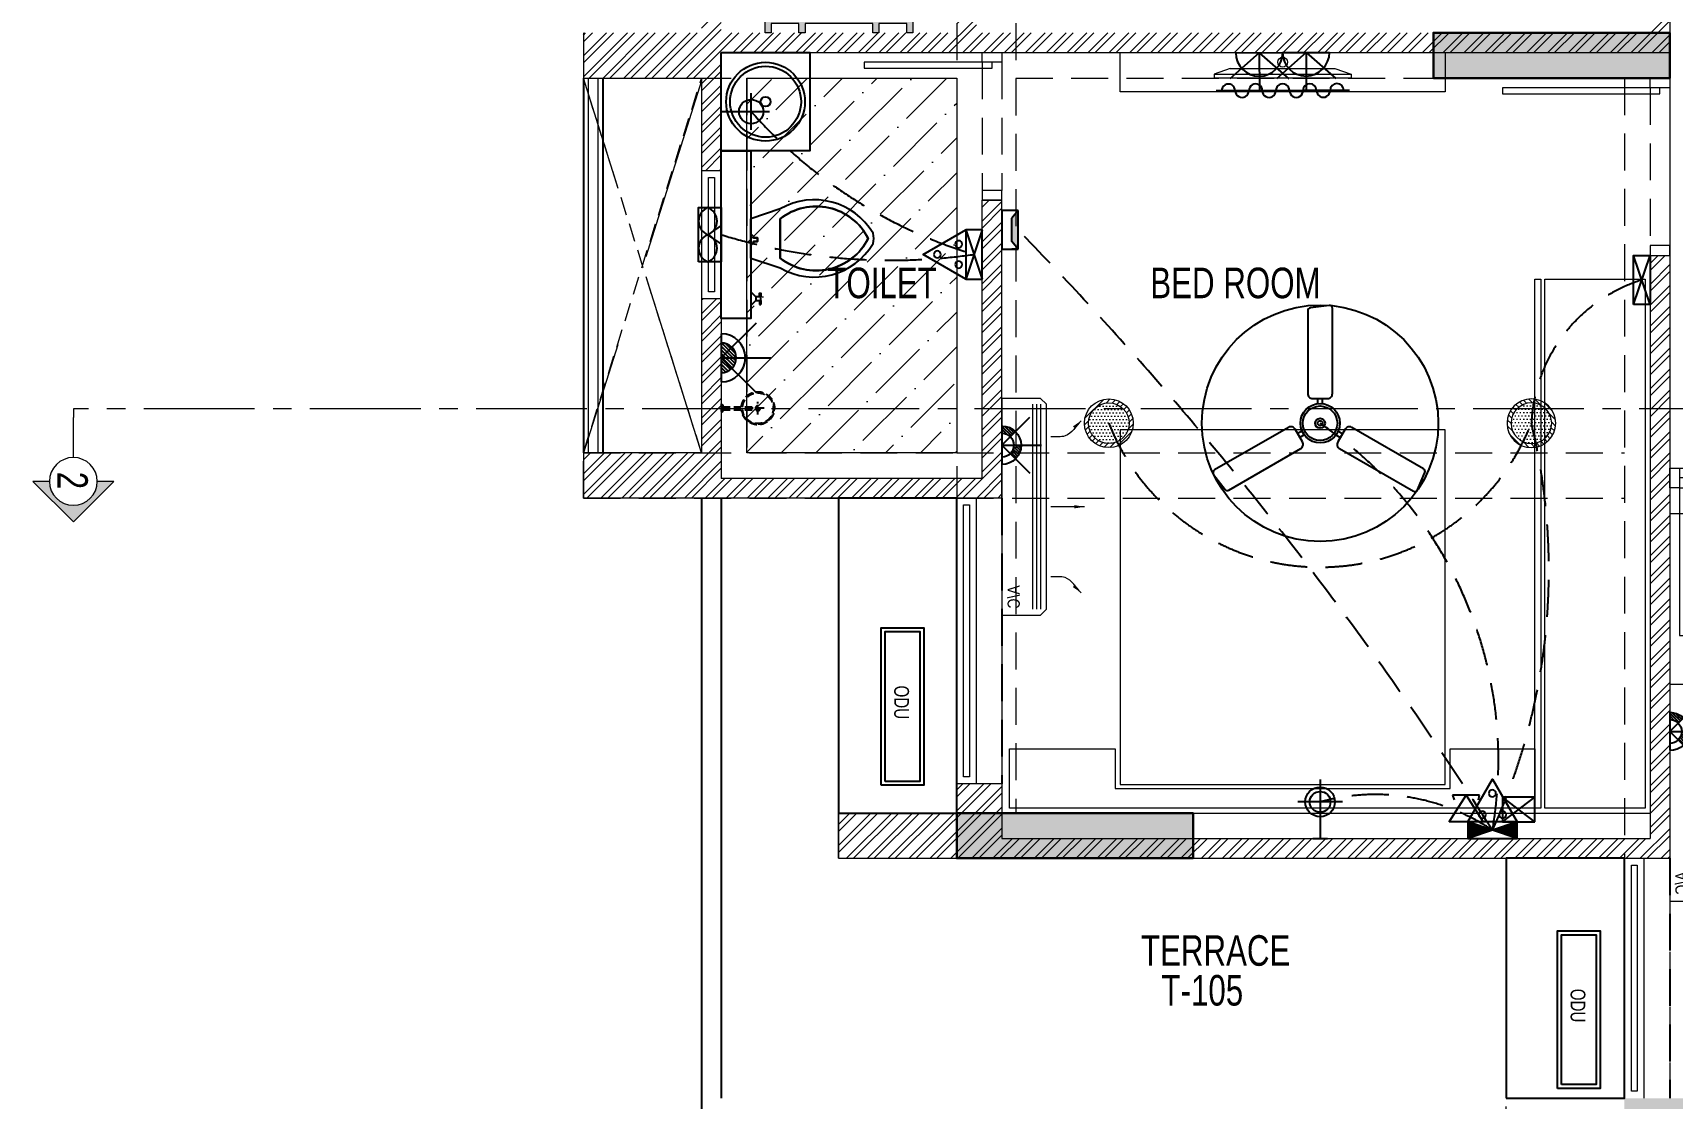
# Model space of a CAD drawing. Header units: inches. Extents: x 822859 to 1009930, y 496782 to 576896.
# Drawn here: x 822914 to 831238, y 542403 to 547812 of the extents above; entities that cross this region are included whole.
import ezdxf
from ezdxf.enums import TextEntityAlignment as Align

# ---------------------------------------------------------------- set-up
doc = ezdxf.new("R2010")
doc.units = ezdxf.units.IN
doc.header["$LTSCALE"] = 750
doc.header["$MEASUREMENT"] = 0
for name, pattern in [('CENTER', [2, 1.25, -0.25, 0.25, -0.25]), ('CENTER2', [1.125, 0.75, -0.125, 0.125, -0.125]), ('CONTINOUS', [0]), ('DASHED', [0.75, 0.5, -0.25]), ('HIDDEN', [0.375, 0.25, -0.125]), ('HIDDEN2', [0.1875, 0.125, -0.0625])]:
    doc.linetypes.add(name, pattern=pattern)
for name, color, linetype, lineweight in [('1 x 15 W green led dl', 84, 'Continuous', 5), ('COLUMN', 5, 'Continuous', 13), ('DOOR-MSA', 8, 'Continuous', 13), ('DOTTED LINE-MSA', 8, 'HIDDEN2', 13), ('ELE-01-MSA', 8, 'Continuous', 18), ('FURNITURE-MSA', 251, 'Continuous', 5), ('HVAC-HW UNIT', 1, 'Continuous', 13), ('PE-02 1x40w wall tube light point', 76, 'Continuous', 5), ('S_B4_230x125', 3, 'HIDDEN', 20), ('S_B4_230x575', 10, 'HIDDEN', 20), ('S_B4_300x575', 30, 'HIDDEN', 20), ('S_B4_CUT OUT LINE', 9, 'Continuous', 20), ('S_B4_SUNK', 250, 'Continuous', 20), ('S_C_ABOVE HP TO TOP', 5, 'Continuous', 30), ('SECTION LINE', 14, 'CENTER', 9), ('TEXT DETAIL-MSA', 8, 'Continuous', 13), ('TEXT ROOM NAME-MSA', 8, 'Continuous', 13), ('WALL HATCH-MSA', 251, 'Continuous', 9), ('WALL-MSA', 11, 'Continuous', 18), ('WINDOW-MSA', 8, 'Continuous', 13)]:
    doc.layers.add(name, color=color, linetype=linetype, lineweight=lineweight)
for name, color, linetype in [('AC 2 MODULE SWITCH', 6, 'DASHED'), ('CS SHEET', 7, 'Continuous'), ('E-18 wall light point', 3, 'Continuous'), ('E-18a wall light point', 6, 'Continuous'), ('E-20 night light point', 152, 'Continuous'), ('E-45 exhaust fan point', 5, 'Continuous'), ('E-47 switch board', 1, 'Continuous'), ('E-49 5A plug point', 150, 'Continuous'), ('E-49a SB with 5A plug point', 5, 'Continuous'), ('E-50 15A plug point', 1, 'Continuous'), ('E-51 15 A AC PLUG POINT', 6, 'Continuous'), ('E-55 telephone point', 6, 'Continuous'), ('E-56 television point', 4, 'Continuous'), ('ELE-02-MSA', 8, 'Continuous'), ("Emg-42 4' fan point", 30, 'Continuous'), ('P.FIXTURE', 8, 'Continuous'), ('PE-E-Electrical Control', 150, 'HIDDEN'), ('PROJ.', 7, 'Continuous'), ('R.C.C HATCH-MSA', 250, 'Continuous'), ('Switch Board', 72, 'Continuous')]:
    doc.layers.add(name, color=color, linetype=linetype)
doc.styles.add('125', font='swisscl.ttf', dxfattribs={"height": 125})
doc.styles.add('125pt1.6', font='simplex.shx', dxfattribs={"width": 0.6, "height": 200})
doc.styles.add('Arial Narrow', font='swisscl.ttf', dxfattribs={"height": 150})
doc.styles.add('MtXpl_Swis721_LtCn_B', font='swisscl.ttf')
doc.styles.add('NARROW', font='ARIALN.TTF', dxfattribs={"height": 2.25})
doc.dimstyles.new('DIM_50', dxfattribs={"dimtxt": 200, "dimasz": 100, "dimexe": 25, "dimexo": 5, "dimgap": 25, "dimtad": 1, "dimdec": 0, "dimzin": 0, "dimdsep": 46, "dimtxsty": '125pt1.6', "dimblk": 'ARCHTICK', "dimcen": 0.09, "dimclrd": 8, "dimclre": 8, "dimclrt": 7, "dimaunit": 1, "dimadec": 4, "dimazin": 0, "dimtfac": 1, "dimtdec": 0, "dimtmove": 2, "dimatfit": 1, "dimfxl": 150, "dimfxlon": 1, "dimtolj": 1, "dimtzin": 0, "dimarcsym": 1})
pattern_1 = [(45, (-830625.795, -554021.86), (-53.0330086, 53.0330086), []), (45, (-830590.44, -554021.86), (-53.0330086, 53.0330086), [])]

# ---------------------------------------------------------------- blocks, each defined once
blk = doc.blocks.new('section sym.')
h = blk.add_hatch(color=256)
h.dxf.hatch_style = 1
h.paths.add_polyline_path([(-240, 90), (-240, 152.8), (-392.8, 0), (-240, -152.8), (-240, -90, -0.414214), (-330, 0, -0.414214)])
at = {"layer": 'SECTION LINE', "linetype": 'Continuous'}
blk.add_line((-150, 0), (0, 0), dxfattribs=at)
blk.add_lwpolyline([(-240, -90), (-240, -152.8), (-392.8, 0), (-240, 152.8), (-240, 90)], dxfattribs=at)
blk.add_circle((-240, 0), 90, dxfattribs=at)
blk = doc.blocks.new('A$C37e82350')
at = {"layer": 'SECTION LINE', "linetype": 'CENTER2'}
blk.add_lwpolyline([(17358.7, 15657), (17302.2, 15657), (17302.2, -11419.6), (17346.3, -11419.6)], dxfattribs=at)
at = {"layer": 'SECTION LINE', "xscale": -1.347826086956522, "yscale": 1.347826086956522, "zscale": 1.347826086956522}
blk.add_blockref('section sym.', (17346.3, -11419.6), dxfattribs=at)
at = {"layer": 'SECTION LINE', "style": '125'}
blk.add_text('2', height=155, dxfattribs=at).set_placement((17664.8, -11422.6), align=Align.MIDDLE)
blk = doc.blocks.new('BLOCK-G & H TYPICAL COLOUMN')
at = {"layer": 'R.C.C HATCH-MSA'}
h = blk.add_hatch(color=256, dxfattribs=at)
h.dxf.hatch_style = 1
h.paths.add_polyline_path([(172697.62, -104207.75), (172688.57, -104207.75), (172688.57, -104255), (172697.62, -104255)])
h.paths.add_polyline_path([(172327.12, -104207.75), (172336.18, -104207.75), (172336.18, -104255), (172327.12, -104255)])
h.paths.add_polyline_path([(172819.88, -104207.75), (172819.88, -104216.81), (172867.12, -104216.81), (172867.12, -104207.75)])
h.paths.add_polyline_path([(172204.87, -104207.75), (172204.87, -104216.81), (172157.62, -104216.81), (172157.62, -104207.75)])
h.paths.add_polyline_path([(172561.18, -104240.06), (172552.12, -104240.06), (172552.12, -104287.31), (172561.18, -104287.31)])
h.paths.add_polyline_path([(172463.57, -104240.06), (172472.62, -104240.06), (172472.62, -104287.31), (172463.57, -104287.31)])
h.paths.add_polyline_path([(172177.87, -104422.2), (172177.87, -104431.25), (172130.62, -104431.25), (172130.62, -104422.2)])
h.paths.add_polyline_path([(172894.12, -104422.2), (172894.12, -104431.25), (172846.88, -104431.25), (172846.88, -104422.2)])
h.paths.add_polyline_path([(172336.12, -104486.75), (172336.12, -104495.81), (172288.87, -104495.81), (172288.87, -104486.75)])
h.paths.add_polyline_path([(172202.62, -104543.75), (172202.62, -104552.81), (172155.37, -104552.81), (172155.37, -104543.75)])
h.paths.add_polyline_path([(172822.13, -104543.75), (172822.13, -104552.81), (172869.37, -104552.81), (172869.37, -104543.75)])
h.paths.add_polyline_path([(172516.9, -104495.81), (172507.85, -104495.81), (172507.85, -104448.56), (172516.9, -104448.56)])
h.paths.add_polyline_path([(172697.62, -104104.25), (172688.57, -104104.25), (172688.57, -104057.01), (172697.62, -104057.01)])
h.paths.add_polyline_path([(172327.12, -104104.25), (172336.18, -104104.25), (172336.18, -104057.01), (172327.12, -104057.01)])
h.paths.add_polyline_path([(172819.88, -104104.25), (172819.88, -104095.2), (172867.12, -104095.2), (172867.12, -104104.25)])
h.paths.add_polyline_path([(172204.87, -104104.25), (172204.87, -104095.2), (172157.62, -104095.2), (172157.62, -104104.25)])
h.paths.add_polyline_path([(172561.18, -104071.94), (172552.12, -104071.94), (172552.12, -104024.7), (172561.18, -104024.7)])
h.paths.add_polyline_path([(172463.57, -104071.94), (172472.62, -104071.94), (172472.62, -104024.7), (172463.57, -104024.7)])
h.paths.add_polyline_path([(172177.87, -103889.81), (172177.87, -103880.75), (172130.62, -103880.75), (172130.62, -103889.81)])
h.paths.add_polyline_path([(172894.12, -103889.81), (172894.12, -103880.75), (172846.88, -103880.75), (172846.88, -103889.81)])
h.paths.add_polyline_path([(172336.12, -103825.25), (172336.12, -103816.2), (172288.87, -103816.2), (172288.87, -103825.25)])
h.paths.add_polyline_path([(172202.62, -103768.25), (172202.62, -103759.2), (172155.37, -103759.2), (172155.37, -103768.25)])
h.paths.add_polyline_path([(172822.13, -103768.25), (172822.13, -103759.2), (172869.37, -103759.2), (172869.37, -103768.25)])
h.paths.add_polyline_path([(172516.9, -103816.2), (172507.85, -103816.2), (172507.85, -103863.44), (172516.9, -103863.44)])
h.paths.add_polyline_path([(172548.37, -103699.31), (172548.37, -103690.25), (172595.62, -103690.25), (172595.62, -103699.31)])
h.paths.add_polyline_path([(172476.37, -103699.31), (172476.37, -103690.25), (172429.13, -103690.25), (172429.13, -103699.31)])
h.paths.add_polyline_path([(172726.82, -103612.31), (172726.82, -103603.25), (172774.06, -103603.25), (172774.06, -103612.31)])
h.paths.add_polyline_path([(172297.93, -103612.31), (172297.93, -103603.25), (172250.69, -103603.25), (172250.69, -103612.31)])
h.paths.add_polyline_path([(172920.37, -103523.81), (172920.37, -103514.75), (172857.56, -103514.75), (172857.56, -103523.81)])
h.paths.add_polyline_path([(172104.37, -103523.81), (172104.37, -103514.75), (172167.19, -103514.75), (172167.19, -103523.81)])
h.paths.add_polyline_path([(172476.37, -103492.94), (172467.32, -103492.94), (172467.32, -103445.7), (172476.37, -103445.7)])
h.paths.add_polyline_path([(172548.37, -103492.94), (172557.43, -103492.94), (172557.43, -103445.7), (172548.37, -103445.7)])
h.paths.add_polyline_path([(172663.43, -103454.75), (172759.5, -103454.75), (172759.5, -103349.7), (172663.43, -103349.7), (172663.43, -103358.75), (172750.44, -103358.75), (172750.44, -103445.7), (172663.43, -103445.7)])
h.paths.add_polyline_path([(172361.32, -103454.75), (172265.25, -103454.75), (172265.25, -103349.7), (172361.32, -103349.7), (172361.32, -103358.75), (172274.31, -103358.75), (172274.31, -103445.7), (172361.32, -103445.7)])
h.paths.add_polyline_path([(172428.37, -103358.75), (172419.32, -103358.75), (172419.32, -103311.51), (172428.37, -103311.51)])
h.paths.add_polyline_path([(172428.37, -103132.74), (172419.32, -103132.74), (172419.32, -103179.99), (172428.37, -103179.99)])
h.paths.add_polyline_path([(172151.62, -103286.75), (172151.62, -103277.7), (172104.37, -103277.7), (172104.37, -103286.75)])
h.paths.add_polyline_path([(172245.43, -103162.74), (172245.43, -103153.68), (172198.19, -103153.68), (172198.19, -103162.74)])
h.paths.add_polyline_path([(172428.37, -103021.25), (172419.32, -103021.25), (172419.32, -103068.5), (172428.37, -103068.5)])
h.paths.add_polyline_path([(172245.43, -102997.25), (172236.37, -102997.25), (172236.37, -103044.5), (172245.43, -103044.5)])
h.paths.add_polyline_path([(172104.37, -102997.25), (172104.37, -103006.31), (172151.62, -103006.31), (172151.62, -102997.25)])
h.paths.add_polyline_path([(172596.37, -103358.75), (172605.43, -103358.75), (172605.43, -103311.51), (172596.37, -103311.51)])
h.paths.add_polyline_path([(172596.37, -103132.74), (172605.43, -103132.74), (172605.43, -103179.99), (172596.37, -103179.99)])
h.paths.add_polyline_path([(172873.13, -103286.75), (172873.13, -103277.7), (172920.37, -103277.7), (172920.37, -103286.75)])
h.paths.add_polyline_path([(172779.32, -103162.74), (172779.32, -103153.68), (172826.56, -103153.68), (172826.56, -103162.74)])
h.paths.add_polyline_path([(172596.37, -103021.25), (172605.43, -103021.25), (172605.43, -103068.5), (172596.37, -103068.5)])
h.paths.add_polyline_path([(172779.32, -102997.25), (172788.37, -102997.25), (172788.37, -103044.5), (172779.32, -103044.5)])
h.paths.add_polyline_path([(172920.37, -102997.25), (172920.37, -103006.31), (172873.13, -103006.31), (172873.13, -102997.25)])
h.paths.add_polyline_path([(172548.37, -104612.7), (172548.37, -104621.75), (172595.62, -104621.75), (172595.62, -104612.7)])
h.paths.add_polyline_path([(172476.37, -104612.7), (172476.37, -104621.75), (172429.13, -104621.75), (172429.13, -104612.7)])
h.paths.add_polyline_path([(172297.93, -104699.7), (172297.93, -104708.75), (172250.69, -104708.75), (172250.69, -104699.7)])
h.paths.add_polyline_path([(172104.37, -104788.2), (172104.37, -104797.25), (172167.19, -104797.25), (172167.19, -104788.2)])
h.paths.add_polyline_path([(172726.82, -104699.7), (172726.82, -104708.75), (172774.06, -104708.75), (172774.06, -104699.7)])
h.paths.add_polyline_path([(172920.37, -104788.2), (172920.37, -104797.25), (172857.56, -104797.25), (172857.56, -104788.2)])
h.paths.add_polyline_path([(172476.37, -104819.06), (172467.32, -104819.06), (172467.32, -104866.31), (172476.37, -104866.31)])
h.paths.add_polyline_path([(172548.37, -104819.06), (172557.43, -104819.06), (172557.43, -104866.31), (172548.37, -104866.31)])
h.paths.add_polyline_path([(172663.43, -104857.25), (172759.5, -104857.25), (172759.5, -104962.31), (172663.43, -104962.31), (172663.43, -104953.25), (172750.44, -104953.25), (172750.44, -104866.31), (172663.43, -104866.31)])
h.paths.add_polyline_path([(172361.32, -104857.25), (172265.25, -104857.25), (172265.25, -104962.31), (172361.32, -104962.31), (172361.32, -104953.25), (172274.31, -104953.25), (172274.31, -104866.31), (172361.32, -104866.31)])
h.paths.add_polyline_path([(172428.37, -104953.25), (172419.32, -104953.25), (172419.32, -105000.5), (172428.37, -105000.5)])
h.paths.add_polyline_path([(172428.37, -105178.31), (172419.32, -105178.31), (172419.32, -105131.06), (172428.37, -105131.06)])
h.paths.add_polyline_path([(172151.62, -105025.25), (172151.62, -105034.31), (172104.37, -105034.31), (172104.37, -105025.25)])
h.paths.add_polyline_path([(172245.43, -105072.5), (172236.37, -105072.5), (172236.37, -105025.25), (172245.43, -105025.25)])
h.paths.add_polyline_path([(172428.37, -105290.75), (172419.32, -105290.75), (172419.32, -105243.51), (172428.37, -105243.51)])
h.paths.add_polyline_path([(172245.43, -105314.75), (172236.37, -105314.75), (172236.37, -105267.51), (172245.43, -105267.51)])
h.paths.add_polyline_path([(172104.37, -105277.35), (172113.43, -105277.35), (172113.43, -105314.75), (172104.37, -105314.75)])
h.paths.add_polyline_path([(172596.37, -104953.25), (172605.43, -104953.25), (172605.43, -105000.5), (172596.37, -105000.5)])
h.paths.add_polyline_path([(172596.37, -105178.31), (172605.43, -105178.31), (172605.43, -105131.06), (172596.37, -105131.06)])
h.paths.add_polyline_path([(172873.13, -105025.25), (172873.13, -105034.31), (172920.37, -105034.31), (172920.37, -105025.25)])
h.paths.add_polyline_path([(172788.37, -105025.25), (172779.32, -105025.25), (172779.32, -105072.5), (172788.37, -105072.5)])
h.paths.add_polyline_path([(172596.37, -105290.75), (172605.43, -105290.75), (172605.43, -105243.51), (172596.37, -105243.51)])
h.paths.add_polyline_path([(172779.32, -105314.75), (172788.37, -105314.75), (172788.37, -105267.51), (172779.32, -105267.51)])
h.paths.add_polyline_path([(172911.32, -105314.75), (172920.37, -105314.75), (172920.37, -105277.35), (172911.32, -105277.35)])
h.paths.add_polyline_path([(172688.63, -104486.75), (172688.63, -104495.81), (172735.87, -104495.81), (172735.87, -104486.75)])
h.paths.add_polyline_path([(172688.63, -103825.25), (172688.63, -103816.2), (172735.87, -103816.2), (172735.87, -103825.25)])
at = {"layer": 'COLUMN'}
for points in [[(172297.93, -103612.31), (172297.93, -103603.25), (172250.69, -103603.25), (172250.69, -103612.31)], [(172202.62, -103768.25), (172202.62, -103759.2), (172155.37, -103759.2), (172155.37, -103768.25)]]:
    blk.add_lwpolyline(points, close=True, dxfattribs=at)
blk = doc.blocks.new('t4tgg34')
for points in [[(375405.3, -62759.1), (375390.8, -62744.6), (375390.8, -62738.4), (375370.8, -62738.4), (375370.8, -62719.7), (375390.8, -62719.7), (375390.8, -62713.4), (375405.3, -62699), (375405.3, -62635.1), (375255.5, -62585.2, 0.412342), (374784.6, -62708.9, 0.132891), (374784.6, -62761, 0.412336), (375255.5, -62884.7), (375405.3, -62834.8)], [(375255.5, -62834.8, -0.475238), (374809.5, -62734.9, -0.475243), (375255.5, -62635.1)]]:
    blk.add_lwpolyline(points, format="xyb", close=True)
blk.add_lwpolyline([(375255.5, -62834.8), (375255.5, -62635.1, 0.475243), (374809.5, -62734.9, 0.475238), (375255.5, -62834.8, 0.489246)], format="xyb")
blk.add_lwpolyline([(375405.3, -62635.1), (375405.3, -62699), (375390.8, -62713.4), (375390.8, -62719.7), (375370.8, -62719.7), (375370.8, -62738.4), (375390.8, -62738.4), (375390.8, -62744.6), (375405.3, -62759.1), (375405.3, -62699), (375405.3, -62834.8)])
blk = doc.blocks.new('9')
at = {"linetype": 'Continuous'}
for p, q in [((709869.5, -390414.7), (709869.5, -390433.8)), ((709875.9, -390414.7), (709875.9, -390433.8)), ((709875.9, -390433.8), (709869.5, -390433.8))]:
    blk.add_line(p, q, dxfattribs=at)
for points in [[(709875.9, -390395.7), (709875.9, -390376.6), (709869.5, -390376.6), (709869.5, -390395.7)], [(709894.9, -390395.7), (709920.3, -390370.3), (709920.3, -390440.1), (709894.9, -390414.7)]]:
    blk.add_lwpolyline(points, dxfattribs=at)
blk.add_lwpolyline([(709894.9, -390414.7), (709869.5, -390414.7), (709869.5, -390395.7), (709894.9, -390395.7)], close=True, dxfattribs=at)
blk = doc.blocks.new('SHOWE')
at = {"linetype": 'HIDDEN', "ltscale": 0.2}
for p, q in [((3964261.3, -1171717.9), (3964261.3, -1171674.7)), ((3964261.3, -1171674.7), (3964263.3, -1171674.7)), ((3964264.2, -1171676.3), (3964264.2, -1171716.3)), ((3964268.7, -1171680.5), (3964268.7, -1171696.3)), ((3964447.4, -1171664.5), (3964447.4, -1171728.1)), ((3964261.3, -1171717.9), (3964263.3, -1171717.9)), ((3964268.7, -1171688.6), (3964437.5, -1171688.6)), ((3964268.7, -1171712), (3964268.7, -1171696.3)), ((3964268.7, -1171704), (3964437.5, -1171704)), ((3964479.2, -1171696.3), (3964415.6, -1171696.3))]:
    blk.add_line(p, q, dxfattribs=at)
for radius in [12.5, 10.6]:
    blk.add_circle((3964447.4, -1171696.3), radius, dxfattribs=at)
for centre, radius, start, end in [((3964262.4, -1171676.3), 1.76, 358.02823, 62.08212), ((3964259.8, -1171685.3), 10.1, 28.34358, 64.21035), ((3964447.4, -1171696.3), 84.1, 185.23834, 174.76166), ((3964447.4, -1171696.3), 81.4, 185.41049, 174.58951), ((3964447.4, -1171696.3), 78, 185.6496, 174.3504), ((3964262.4, -1171716.3), 1.76, 297.91788, 1.97177), ((3964259.8, -1171707.2), 10.1, 295.78965, 331.65642)]:
    blk.add_arc(centre, radius, start, end, dxfattribs=at)
blk = doc.blocks.new('A$C16cd5f5f')
at = {"layer": 'WINDOW-MSA', "ltscale": 5000}
for points in [[(50, 50), (50, 850), (80, 850), (80, 50)], [(0, 0), (50, 0), (50, 100), (0, 100)], [(900, 0), (850, 0), (850, 100), (900, 100)]]:
    blk.add_lwpolyline(points, close=True, dxfattribs=at)
at = {"layer": 'WINDOW-MSA', "linetype": 'HIDDEN', "elevation": 0}
blk.add_lwpolyline([(50, 100), (850, 100)], dxfattribs=at)
at = {"layer": 'WINDOW-MSA', "linetype": 'HIDDEN'}
blk.add_lwpolyline([(50, 0), (850, 0)], dxfattribs=at)
blk = doc.blocks.new('A$Cbea8c011')
at = {"layer": 'ELE-02-MSA', "elevation": 0}
for points in [[(400, -108.3), (-400, -108.3), (-400, 108.3), (400, 108.3)], [(380, -88.3), (-380, -88.3), (-380, 88.3), (380, 88.3)]]:
    blk.add_lwpolyline(points, close=True, dxfattribs=at)
at = {"layer": 'TEXT DETAIL-MSA', "style": 'Arial Narrow'}
blk.add_text('ODU', height=75, dxfattribs=at).set_placement((-106.4, -41.5, 0))
blk = doc.blocks.new('A$Ca69f7aba')
at = {"layer": 'WINDOW-MSA', "ltscale": 5000}
for points in [[(-750, 0), (-700, 0), (-700, -100), (-750, -100)], [(0, 0), (-50, 0), (-50, -100), (0, -100)], [(-50, -50), (-50, -700), (-80, -700), (-80, -50)]]:
    blk.add_lwpolyline(points, close=True, dxfattribs=at)
at = {"layer": 'WINDOW-MSA', "linetype": 'HIDDEN'}
blk.add_lwpolyline([(-50, 0), (-700, 0)], dxfattribs=at)
at = {"layer": 'WINDOW-MSA', "linetype": 'HIDDEN', "elevation": 0}
blk.add_lwpolyline([(-50, -100), (-700, -100)], dxfattribs=at)
blk = doc.blocks.new('G$C7997B730')
at = {"layer": 'FURNITURE-MSA'}
for p, q in [((36, 1325, 0), (0, 1325, 0)), ((0, 1325, 0), (0, 0, 0)), ((36, 1325, 0), (0, 1325, 0)), ((93, 1169, 0), (36, 1325, 0)), ((36, 0, 0), (36, 1325, 0)), ((93, 1169, 0), (36, 1325, 0)), ((93, 156, 0), (93, 1169, 0)), ((36, 0, 0), (0, 0, 0)), ((93, 156, 0), (36, 0, 0))]:
    blk.add_line(p, q, dxfattribs=at)
blk = doc.blocks.new('A$Caebde61c')
at = {"layer": 'FURNITURE-MSA'}
for p, q in [((1525.4, -17754.6), (1525.4, -19204.6)), ((1525.4, -19353.4), (4816.3, -19353.4))]:
    blk.add_line(p, q, dxfattribs=at)
for points in [[(2125.4, -15692.4), (2125.4, -15492.4), (3775.4, -15492.4), (3775.4, -15692.4)], [(4261.3, -16642.4), (4261.3, -19328.4), (4231.3, -19328.4), (4231.3, -16642.4)], [(4791.3, -16642.4), (4791.3, -19328.4), (4281.3, -19328.4), (4281.3, -16642.4)], [(3775.4, -19208.4), (3775.4, -17408.4), (2125.4, -17408.4), (2125.4, -19208.4)], [(2100.4, -19228.4), (3800.4, -19228.4), (3800.4, -19028.4), (4231.3, -19028.4), (4231.3, -19328.4), (1563.8, -19328.4), (1563.8, -19028.4), (2100.4, -19028.4)]]:
    blk.add_lwpolyline(points, close=True, dxfattribs=at)
blk.add_circle((2950.4, -15541.5, 0), 25, dxfattribs=at)
at = {"layer": 'FURNITURE-MSA', "xscale": -0.5248800000000008, "yscale": 0.5248800000000008, "zscale": 0.5248800000000007, "rotation": 270.0000000000001}
blk.add_blockref('G$C7997B730', (2602.7, -15622.1, 0), dxfattribs=at)
blk = doc.blocks.new('DRHASHGSDG')
at = {"layer": 'WALL HATCH-MSA'}
h = blk.add_hatch(dxfattribs=at)
h.set_pattern_fill('ANSI32', color=256, scale=200)
h.set_pattern_definition(pattern_1)
h.paths.add_polyline_path([(-4916.3, -6440.3), (-4916.3, -6210.3), (-4316.3, -6210.3), (-4316.3, -5992.4), (-4216.3, -5992.4), (-4216.3, -6210.3), (-3020.9, -6210.3), (-3020.9, -5510.3), (-2920.9, -5510.3), (-2920.9, -6210.3), (500, -6210.3), (500, -5710.3), (600, -5710.3), (600, -6310.3), (-4216.3, -6310.3), (-4216.3, -6910.3), (-4316.3, -6910.3), (-4316.3, -6440.3)])
h = blk.add_hatch(dxfattribs=at)
h.set_pattern_fill('ANSI32', color=256, scale=200)
h.set_pattern_definition(pattern_1)
h.paths.add_polyline_path([(-4916.3, -8572.5), (-4916.3, -8342.5), (-4316.3, -8342.5), (-4316.3, -7560.3), (-4216.3, -7560.3), (-4216.3, -8472.5), (-2890.9, -8472.5), (-2890.9, -7060.3), (-2790.9, -7060.3), (-2790.9, -8572.5)])
h = blk.add_hatch(dxfattribs=at)
h.set_pattern_fill('ANSI32', color=256, scale=200)
h.set_pattern_definition(pattern_1)
h.paths.add_polyline_path([(-3620.9, -10401.3), (-3620.9, -10171.3), (-3020.9, -10171.3), (-3020.9, -10022.5), (-2790.9, -10022.5), (-2790.9, -10301.3), (500, -10301.3), (500, -7340.3), (600, -7340.3), (600, -10401.3)])
at = {"layer": 'DOTTED LINE-MSA'}
for p, q in [((-3620.9, -10171.3), (-3620.9, -8572.5)), ((-230, -11619.1), (-230, -10401.3))]:
    blk.add_line(p, q, dxfattribs=at)
for points in [[(-4316.3, -8342.5), (-4916.3, -6440.3)], [(-4916.3, -8342.5), (-4316.3, -6440.3)]]:
    blk.add_lwpolyline(points, dxfattribs=at)
at = {"layer": 'ELE-01-MSA'}
for p, q in [((-4891.3, -6440.3), (-4891.3, -8342.5)), ((-4841.3, -8342.5), (-4841.3, -6440.3))]:
    blk.add_line(p, q, dxfattribs=at)
at = {"layer": 'ELE-02-MSA'}
for p, q in [((-4916.3, -6440.3), (-4916.3, -8342.5)), ((-4816.3, -8342.5), (-4816.3, -6440.3)), ((-4316.3, -8572.5), (-4316.3, -14897.1)), ((-4216.3, -8572.5), (-4216.3, -11619.1))]:
    blk.add_line(p, q, dxfattribs=at)
at = {"layer": 'ELE-02-MSA', "linetype": 'HIDDEN'}
for p, q in [((-2790.9, -8572.5), (-2790.9, -10022.5)), ((600, -10401.3), (600, -11619.1))]:
    blk.add_line(p, q, dxfattribs=at)
at = {"layer": 'P.FIXTURE'}
for points in [[(-4216.3, -6310.3), (-3766.3, -6310.3), (-3766.3, -6810.3), (-4216.3, -6810.3)], [(-4066.3, -6810.3), (-4066.3, -7660.3), (-4216.3, -7660.3), (-4216.3, -6810.3)]]:
    blk.add_lwpolyline(points, close=True, dxfattribs=at)
for radius in [200, 180, 25]:
    blk.add_circle((-3991.3, -6560.3), radius, dxfattribs=at)
at = {"layer": 'WALL-MSA'}
for p, q in [((600, -5710.3), (600, -6310.3)), ((-4916.3, -6210.3), (-4916.3, -6440.3)), ((-4216.3, -6310.3), (600, -6310.3)), ((-4216.3, -6310.3), (-4216.3, -6910.3)), ((-4916.3, -6440.3), (-4316.3, -6440.3)), ((-4316.3, -6440.3), (-4316.3, -6910.3)), ((-4216.3, -6910.3), (-4316.3, -6910.3)), ((-2890.9, -8472.5, 0), (-2890.9, -7060.3)), ((-2790.9, -7060.3), (-2890.9, -7060.3)), ((-2790.9, -8572.5, 0), (-2790.9, -7060.3)), ((500, -7340.3), (600, -7340.3)), ((500, -7340.3), (500, -10301.3)), ((600, -7340.3), (600, -10401.3)), ((-4216.3, -7560.3), (-4316.3, -7560.3)), ((-4316.3, -7560.3), (-4316.3, -8342.5)), ((-4216.3, -7560.3), (-4216.3, -8472.5)), ((-4316.3, -8342.5), (-4916.3, -8342.5)), ((-4916.3, -8342.5), (-4916.3, -8572.5)), ((-2890.9, -8472.5), (-4216.3, -8472.5)), ((-2790.9, -8572.5), (-4916.3, -8572.5)), ((-2790.9, -10022.5), (-2790.9, -10301.3)), ((-3620.9, -10171.3), (-3620.9, -10401.3)), ((-3620.9, -10171.3), (-3020.9, -10171.3)), ((-2790.9, -10301.3), (500, -10301.3)), ((-3620.9, -10401.3), (600, -10401.3))]:
    blk.add_line(p, q, dxfattribs=at)
blk.add_lwpolyline([(-2790.9, -10022.5), (-3020.9, -10022.5), (-3020.9, -10171.3)], dxfattribs=at)
at = {"layer": 'WINDOW-MSA'}
for p, q in [((-4316.3, -6910.3), (-4316.3, -7560.3)), ((-4216.3, -7560.3), (-4216.3, -6910.3)), ((-3020.9, -10022.5), (-3020.9, -8572.5)), ((-2920.9, -10022.5), (-2920.9, -8572.5)), ((370, -11619.1), (370, -10401.3)), ((470, -11619.1), (470, -10401.3))]:
    blk.add_line(p, q, dxfattribs=at)
for points in [[(-4281.3, -7525.3), (-4281.3, -6945.3), (-4251.3, -6945.3), (-4251.3, -7525.3)], [(-2955.9, -8607.5), (-2955.9, -9987.5), (-2985.9, -9987.5), (-2985.9, -8607.5)], [(435, -10436.3), (435, -11584.1), (405, -11584.1), (405, -10436.3)]]:
    blk.add_lwpolyline(points, close=True, dxfattribs=at)
at = {"color": 2, "rotation": 270}
blk.add_blockref('A$C37e82350', (3913.3, 9182.1), dxfattribs=at)
at = {"rotation": 270.0000000000001}
for p in [(-3296.5, -9630.5, 0), (137.9, -11169.9, 0)]:
    blk.add_blockref('A$Cbea8c011', p, dxfattribs=at)
at = {"layer": 'COLUMN', "xscale": 25.4, "yscale": 25.4, "zscale": 25.4}
blk.add_blockref('BLOCK-G & H TYPICAL COLOUMN', (-4375767.4, 2625312.3), dxfattribs=at)
at = {"layer": 'DOOR-MSA', "xscale": -1}
for name, p, rotation in [('A$Ca69f7aba', (-2790.9, -6310.3), 270.0000000000001), ('A$C16cd5f5f', (600, -8420.1, 0), 180)]:
    blk.add_blockref(name, p, dxfattribs=dict(at, rotation=rotation))
at = {"layer": 'FURNITURE-MSA'}
blk.add_blockref('A$Caebde61c', (-4316.3, 9182.1), dxfattribs=at)
at = {"layer": 'P.FIXTURE', "rotation": 180}
blk.add_blockref('t4tgg34', (371339, -69989.4), dxfattribs=at)
at = {"layer": 'P.FIXTURE', "xscale": -1}
blk.add_blockref('9', (705854.1, 382844.9), dxfattribs=at)
at = {"layer": 'P.FIXTURE', "lineweight": 30, "xscale": -1, "rotation": 180}
blk.add_blockref('SHOWE', (-3968477.6, -1179812.7), dxfattribs=at)
at = {"layer": 'WINDOW-MSA', "xscale": -1, "rotation": 89.99999999999997}
blk.add_blockref('A$C16cd5f5f', (600, -6440.3, 0), dxfattribs=at)
at = {"layer": 'TEXT ROOM NAME-MSA', "lineweight": 0, "style": 'MtXpl_Swis721_LtCn_B'}
for s, p in [('TOILET', (-3677.9, -7557.7, 0)), ('BED ROOM', (-2037.9, -7557.7, 0)), ('TERRACE', (-2085.4, -10946.7, 0)), ('T-105', (-1981.2, -11148.8))]:
    blk.add_text(s, height=155, dxfattribs=at).set_placement(p)
blk = doc.blocks.new('C-230x1200')
at = {"layer": 'S_C_ABOVE HP TO TOP'}
h = blk.add_hatch(color=250, dxfattribs=at)
h.dxf.hatch_style = 1
h.paths.add_polyline_path([(-230, 1200), (-230, 0), (0, 0), (0, 1200)])
at = {"layer": 'S_C_ABOVE HP TO TOP', "color": 8}
blk.add_lwpolyline([(0, 1200), (-230, 1200), (-230, 0), (0, 0)], close=True, dxfattribs=at)
blk = doc.blocks.new('zw$A6E')
at = {"layer": 'S_B4_SUNK'}
h = blk.add_hatch(dxfattribs=at)
h.set_pattern_fill('ANSI36', color=252, scale=1000)
h.set_pattern_definition([(45, (-142690.51, 158401.09), (66.29126, 243.067956), [312.5, -62.5, 0, -62.5])])
h.paths.add_polyline_path([(-16180.1, -8342.5), (-15114.7, -8342.5), (-15114.7, -6440.3), (-16180.1, -6440.3)])
at = {"layer": 'PROJ.', "color": 150}
for points in [[(-15714.7, -10171.3), (-15114.7, -10171.3), (-15114.7, -8572.5), (-15714.7, -8572.5)], [(-12323.8, -11619.1), (-11723.8, -11619.1), (-11723.8, -10401.3), (-12323.8, -10401.3)]]:
    blk.add_lwpolyline(points, close=True, dxfattribs=at)
at = {"layer": 'S_B4_230x125', "color": 118}
for p, q in [((-15114.7, -8342.5), (-11723.8, -8342.5)), ((-15114.7, -8572.5), (-11723.8, -8572.5))]:
    blk.add_line(p, q, dxfattribs=at)
at = {"layer": 'S_B4_230x575', "color": 8}
for p, q in [((-11493.8, -2438.4), (-11493.8, -11619.1)), ((-17010.1, -6210.3, 0), (-17010.1, -6440.3, 0)), ((-17010.1, -6440.3), (-15114.7, -6440.3)), ((-16410.1, -6440.3), (-16410.1, -8342.5)), ((-16180.1, -6440.3), (-16180.1, -8342.5)), ((-14814.7, -6440.3), (-12693.8, -6440.3)), ((-11723.8, -6440.3), (-11723.8, -11619.1)), ((-17010.1, -8342.5), (-15114.7, -8342.5)), ((-17010.1, -8572.5), (-17010.1, -8342.5)), ((-11493.8, -8420.1), (-8161.3, -8420.1)), ((-17010.1, -8572.5), (-15114.7, -8572.5)), ((-11493.8, -8650.1), (-8161.3, -8650.1)), ((-13914.7, -10171.3), (-11723.8, -10171.3)), ((-13914.7, -10401.3), (-11723.8, -10401.3)), ((-12323.8, -11849.1), (-12323.8, -11619.1)), ((-12323.8, -11619.1), (-11723.8, -11619.1))]:
    blk.add_line(p, q, dxfattribs=at)
at = {"layer": 'S_B4_230x575', "color": 8, "linetype": 'CONTINOUS'}
for p, q in [((-15714.7, -10171.3), (-15114.7, -10171.3)), ((-15714.7, -10401.3), (-15714.7, -10171.3)), ((-15714.7, -10401.3), (-15114.7, -10401.3))]:
    blk.add_line(p, q, dxfattribs=at)
at = {"layer": 'S_B4_300x575', "color": 8}
for p, q in [((-15114.7, -4192.4), (-15114.7, -10171.3)), ((-14814.7, -4192.4), (-14814.7, -10171.3))]:
    blk.add_line(p, q, dxfattribs=at)
at = {"layer": 'S_B4_CUT OUT LINE', "color": 252, "linetype": 'HIDDEN', "ltscale": 5}
for p, q in [((-16410.1, -8342.5), (-17010.1, -6440.3, 0)), ((-17010.1, -8342.5), (-17010.1, -6440.3, 0)), ((-16410.1, -6453.9), (-17010.1, -8342.5, 0))]:
    blk.add_line(p, q, dxfattribs=at)
at = {"layer": 'S_B4_SUNK', "color": 252}
blk.add_lwpolyline([(-16180.1, -6440.3), (-15114.7, -6440.3), (-15114.7, -8342.5), (-16180.1, -8342.5)], close=True, dxfattribs=at)
at = {"layer": 'S_C_ABOVE HP TO TOP', "xscale": -1, "rotation": 89.99999999999999}
blk.add_blockref('C-230x1200', (-11493.8, -6440.3), dxfattribs=at)
at = {"layer": 'S_C_ABOVE HP TO TOP', "rotation": 270}
blk.add_blockref('C-230x1200', (-15114.7, -10401.3), dxfattribs=at)
blk = doc.blocks.new('A$C73F74EB9')
h = blk.add_hatch(color=8)
h.dxf.hatch_style = 1
h.paths.add_polyline_path([(2.75, 0.75), (2.75, 0), (3.25, 0), (3.25, 0.75), (5.5, 0.75), (5.5, 0), (6, 0), (6, 2), (5.5, 2), (5.5, 1.25), (-5.5, 1.25), (-5.5, 2), (-6, 2), (-6, 0), (-5.5, 0), (-5.5, 0.75), (-3.25, 0.75), (-3.25, 0), (-2.75, 0), (-2.75, 0.75)])
blk.add_lwpolyline([(5.5, 1.25), (-5.5, 1.25), (-5.5, 2), (-6, 2), (-6, 0), (-5.5, 0), (-5.5, 0.75), (-3.25, 0.75), (-3.25, 0), (-2.75, 0), (-2.75, 0.75), (2.75, 0.75), (2.75, 0), (3.25, 0), (3.25, 0.75), (5.5, 0.75), (5.5, 0), (6, 0), (6, 2), (5.5, 2), (5.5, 1.25)])
blk = doc.blocks.new('PP-01')
h = blk.add_hatch()
h.set_pattern_fill('ANSI31', color=256, scale=1.635026, style=0)
h.set_pattern_definition([(45, (-4840.0876, -743.28332), (-0.14451727, 0.14451727), [])])
edge = h.paths.add_edge_path()
edge.add_ellipse((0, 0), major_axis=(0.861, 0.861), ratio=1, start_angle=90, end_angle=135)
edge.add_line((-1.22, 0), (0, 0))
edge.add_line((0, 0), (-0.86, 0.86))
edge = h.paths.add_edge_path()
edge.add_line((0, 0), (0, 1.22))
edge.add_ellipse((0, 0), major_axis=(0.861, 0.861), ratio=1, start_angle=45, end_angle=90)
edge.add_line((-0.86, 0.86), (0, 0))
edge = h.paths.add_edge_path()
edge.add_line((0, 0), (0.86, 0.86))
edge.add_ellipse((0, 0), major_axis=(0.861, 0.861), ratio=1, start_angle=0, end_angle=45)
edge.add_line((0, 1.22), (0, 0))
edge = h.paths.add_edge_path()
edge.add_ellipse((0, 0), major_axis=(0.861, 0.861), ratio=1, start_angle=-45, end_angle=0)
edge.add_line((0.86, 0.86), (0, 0))
edge.add_line((0, 0), (1.22, 0))
for p, q in [((0, 0), (0, 4.04)), ((0, 0), (-2.86, 2.86)), ((0, 0), (2.86, 2.86)), ((-1.96, 0), (1.96, 0))]:
    blk.add_line(p, q)
for radius in [1.96, 1.22]:
    blk.add_arc((0, 0), radius, 0, 180)
blk = doc.blocks.new('A$C4D7A2C8D')
blk.add_lwpolyline([(4, -1.68), (-6, -1.68), (-6, 1.68), (4, 1.68)], close=True)
for points in [[(4, 1.68), (-6, -1.68)], [(4, -1.68), (-6, 1.68)]]:
    blk.add_lwpolyline(points)
blk = doc.blocks.new('P ONB-01')
at = {"ltscale": 0.4}
blk.add_lwpolyline([(1.81, 0), (0, 3.13), (-1.81, 0)], close=True, dxfattribs=at)
for centre in [(0, 2.09), (-0.75, 0.52), (0.75, 0.52)]:
    blk.add_circle(centre, 0.259, dxfattribs=at)
blk = doc.blocks.new('WL-03')
for points in [[(0, 0), (0, 5.64)], [(2.14, 3.5), (-2.14, 3.5)], [(0.71, 0), (-0.71, 0)]]:
    blk.add_lwpolyline(points)
blk.add_circle((0, 3.5), 1.42)
blk = doc.blocks.new('EF-01')
for p in [(-0.84, 0), (0.84, 0)]:
    blk.add_line(p, (0, 1.24))
blk.add_lwpolyline([(-2.52, 2.1), (2.52, 2.1), (2.52, 0), (-2.52, 0)], close=True)
for centre, start, end in [((-1.26, 0.74), 21.796, 158.204), ((1.26, 0.74), 21.796, 158.204), ((-1.26, 1.75), 201.796, 338.204), ((1.26, 1.75), 201.796, 338.204)]:
    blk.add_arc(centre, 1.36, start, end)
blk = doc.blocks.new('_ArchTick')
at = {"color": 0, "linetype": 'ByBlock', "const_width": 0.15}
blk.add_lwpolyline([(-0.5, -0.5), (0.5, 0.5)], dxfattribs=at)
blk = doc.blocks.new('P-01')
for p, q in [((-0.5, 0), (-0.5, 3.09)), ((-0.5, 0), (-2.91, 2.12)), ((-0.5, 0), (1.91, 2.12)), ((1.41, 0), (-2.41, 0))]:
    blk.add_line(p, q)
blk.add_arc((-0.5, 0), 1.91, 0.0293, 179.9707)
blk = doc.blocks.new('A$C39A77DF2')
at = {"layer": 'E-49 5A plug point', "xscale": -62.36633987703786, "yscale": 62.36633987703786, "zscale": 79.20525164419156, "rotation": 270}
blk.add_blockref('P-01', (0, 31.2), dxfattribs=at)
blk = doc.blocks.new('TV-02')
at = {"const_width": 0.171}
blk.add_lwpolyline([(4.52, 0), (-6.36, 0)], dxfattribs=at)
at = {"ltscale": 100}
for centre, major_axis, start_param, end_param in [((-5.34, 0), (0.39, 0.39), 5.497787, 8.63938), ((-3.13, 0), (0.39, 0.39), 5.497787, 8.63938), ((-0.92, 0), (0.39, 0.39), 5.497787, 8.63938), ((0.18, 0), (0.39, 0.39), 2.356194, 5.497787), ((1.28, 0), (-0.39, 0.39), 3.926991, 7.068583), ((2.39, 0), (0.39, 0.39), 2.356194, 5.497787), ((3.49, 0), (-0.39, 0.39), 3.926991, 7.068583), ((-4.23, 0), (0.39, 0.39), 2.356194, 5.497787), ((-2.03, 0), (-0.39, 0.39), 0.785398, 3.926991)]:
    blk.add_ellipse(centre, major_axis=major_axis, ratio=1, start_param=start_param, end_param=end_param, dxfattribs=at)
blk = doc.blocks.new('NL-01')
at = {"linetype": 'HIDDEN2'}
blk.add_hatch(color=256, dxfattribs=at).paths.add_polyline_path([(1.81, 1.55), (3, 2.49), (-3, 2.49), (-1.81, 1.55)])
for p, q in [((-3, 2.49), (-3, 1.55)), ((-3, 2.49), (-1.81, 1.55)), ((-3, 2.49), (3, 2.49)), ((-3, 0), (-3, 2.49)), ((3, 0), (-3, 0)), ((-1.81, 1.55), (1.81, 1.55)), ((3, 2.49), (1.81, 1.55)), ((3, 2.49), (3, 0))]:
    blk.add_line(p, q)
blk = doc.blocks.new('TP-01')
for p, q in [((0.01, 3.04), (-1.94, 0)), ((-1.53, 3.04), (1.56, 3.04)), ((-1.39, 2.51), (-1.53, 3.04)), ((1.94, 0), (0.01, 3.04)), ((1.56, 3.04), (1.38, 2.52)), ((-1.94, 0), (1.94, 0))]:
    blk.add_line(p, q)
blk = doc.blocks.new('AC SWITCH')
at = {"layer": 'AC 2 MODULE SWITCH', "color": 5, "linetype": 'ByBlock'}
for p, q in [((0, 2.95), (4.5, -2.95)), ((0, -2.95), (4.5, 2.95))]:
    blk.add_line(p, q, dxfattribs=at)
blk.add_lwpolyline([(0, 2.95), (4.5, 2.95), (4.5, -2.95), (0, -2.95)], close=True, dxfattribs=at)
blk = doc.blocks.new('6tyyyy4')
at = {"layer": 'Switch Board'}
h = blk.add_hatch(dxfattribs=at)
h.set_pattern_fill('ANSI31', color=1, scale=2.670621)
h.set_pattern_definition([(45, (-0.07464, -0.58604), (-0.236052, 0.236052), [])])
h.paths.add_polyline_path([(-0.32, -0.54), (5.33, -2.47), (5.33, 1.39)])
h.paths.add_polyline_path([(-5.97, 1.39), (-5.97, -2.47), (-0.32, -0.54)])
at = {"layer": 'Switch Board', "color": 1}
for p, q in [((-5.97, -2.47), (-5.97, 1.39)), ((-5.97, 1.39), (5.33, 1.39)), ((-5.97, 1.39), (5.33, -2.47)), ((5.33, 1.39), (5.33, -2.47)), ((5.33, -2.47), (-5.97, -2.47))]:
    blk.add_line(p, q, dxfattribs=at)
blk.add_lwpolyline([(-5.97, -2.47), (5.33, 1.39)], dxfattribs=at)
blk = doc.blocks.new('F12')
at = {"color": 7}
for p, q in [((-0.115, 0.993), (-0.115, 1.25)), ((0.115, 0.993), (0.115, 1.25)), ((-0.918, -0.397), (-1.14, -0.525)), ((-0.803, -0.596), (-1.025, -0.725)), ((0.803, -0.596), (1.025, -0.725)), ((0.918, -0.397), (1.14, -0.525))]:
    blk.add_line(p, q, dxfattribs=at)
for points in [[(-0.375, 1.25), (0.375, 1.25, 0.414214), (0.625, 1.5), (0.625, 5.831, 0.453094), (0.455, 5.98), (-0.495, 5.855, 0.376373), (-0.625, 5.706), (-0.625, 1.5, 0.414214)], [(-0.895, -0.95), (-1.27, -0.3, 0.414214), (-1.612, -0.209), (-5.362, -2.374, 0.453094), (-5.406, -2.596), (-4.823, -3.356, 0.376373), (-4.629, -3.394), (-0.987, -1.291, 0.414214)], [(1.27, -0.3), (0.895, -0.95, 0.414214), (0.987, -1.291), (4.737, -3.457, 0.453094), (4.951, -3.384), (5.318, -2.499, 0.376373), (5.254, -2.312), (1.612, -0.209, 0.414214)]]:
    blk.add_lwpolyline(points, format="xyb", close=True, dxfattribs=at)
for radius in [6, 1, 0.25]:
    blk.add_circle((0, 0), radius)
for radius in [0.875, 0.125]:
    blk.add_circle((0, 0), radius, dxfattribs=at)
blk = doc.blocks.new('DLL')
at = {"linetype": 'HIDDEN'}
h = blk.add_hatch(dxfattribs=at)
h.set_pattern_fill('ANSI31', color=256, scale=0.255)
h.set_pattern_definition([(45, (0, 0), (-0.57249, 0.57249), [])])
h.paths.add_polyline_path([(4.64, 0, -1), (-4.64, 0, -1)])
h.paths.add_polyline_path([(-3.87, 0, 1), (3.87, 0, 1)], flags=16)
h = blk.add_hatch(dxfattribs=at)
h.set_pattern_fill('DOTS', color=8, scale=0.4)
h.set_pattern_definition([(0, (0, 0), (0.3175, 0.635), [0, -0.635])])
h.paths.add_polyline_path([(-3.87, 0, 1), (3.87, 0, 1)])
for radius in [4.64, 3.87]:
    blk.add_circle((0, 0), radius)
blk = doc.blocks.new('WL-01')
for points in [[(-3.57, 2.18), (-3.57, -2.18)], [(-5.74, 0), (0, 0)], [(0, -0.72), (0, 0.72)]]:
    blk.add_lwpolyline(points)
for radius in [1.44, 1.01]:
    blk.add_circle((-3.57, 0), radius)
blk = doc.blocks.new('A$C48C83B35')
at = {"layer": 'E-51 15 A AC PLUG POINT'}
h = blk.add_hatch(dxfattribs=at)
h.set_pattern_fill('ANSI31', color=256, scale=3.615362, style=0)
h.set_pattern_definition([(135, (0, -12.33788), (-0.28322, -0.28322), [])])
edge = h.paths.add_edge_path()
edge.add_ellipse((0, -12.34), major_axis=(1.69, -1.69), ratio=1, start_angle=270, end_angle=315)
edge.add_line((0, -14.73), (0, -16.18))
edge.add_ellipse((0, -12.34), major_axis=(2.72, -2.72), ratio=1, start_angle=270, end_angle=315, ccw=False)
edge.add_line((-2.72, -15.06), (-1.69, -14.03))
edge = h.paths.add_edge_path()
edge.add_ellipse((0, -12.34), major_axis=(1.69, -1.69), ratio=1, start_angle=180, end_angle=225)
edge.add_line((-2.39, -12.34), (-3.85, -12.34))
edge.add_ellipse((0, -12.34), major_axis=(2.72, -2.72), ratio=1, start_angle=180, end_angle=225, ccw=False)
edge.add_line((-2.72, -9.62), (-1.69, -10.65))
for p, q in [((0, -12.34), (-5.6, -6.74)), ((0, -16.3), (0, -8.61)), ((0, -12.34), (-7.92, -12.34)), ((0, -12.34), (-5.6, -17.94))]:
    blk.add_line(p, q, dxfattribs=at)
at = {"layer": 'E-51 15 A AC PLUG POINT', "color": 180, "linetype": 'ByBlock', "lineweight": 5}
for points in [[(-8.93, 20.57), (-7.76, 21.73)], [(-8.93, 20.57), (-8.93, -20.57)], [(-7.76, -21.73), (0, -21.73), (0, 21.73), (-7.76, 21.73)], [(-7.71, -20.57), (-7.71, 20.57)], [(-6.93, -20.57), (-6.93, 20.57)], [(-6.15, -20.57), (-6.15, 20.57)], [(-8.93, -20.57), (-7.76, -21.73)]]:
    blk.add_lwpolyline(points, dxfattribs=at)
at = {"layer": 'E-51 15 A AC PLUG POINT', "extrusion": (0, 0, -1)}
for major_axis in [(-2.72, 2.72), (-1.69, 1.69)]:
    blk.add_ellipse((0, -12.34), major_axis=major_axis, ratio=1, start_param=3.926991, end_param=7.068583, dxfattribs=at)
at = {"layer": 'E-51 15 A AC PLUG POINT', "color": 1, "style": 'NARROW', "text_generation_flag": 4}
blk.add_text(' A/C', height=2.445, rotation=90, dxfattribs=at).set_placement((-3.57, 17.69), align=Align.CENTER)
at = {"layer": 'E-51 15 A AC PLUG POINT', "color": 180, "linetype": 'ByBlock', "lineweight": 5, "path_type": 1}
for points, override in [([(-15.9, 17.26), (-12.7, 14.21), (-9.83, 14.04)], {"dimasz": 2, "dimclrd": 153}), ([(-16.54, 0), (-9.83, 0)], {"dimscale": 1, "dimasz": 2, "dimclrd": 153}), ([(-15.9, -17.26), (-12.7, -14.21), (-9.83, -14.04)], {"dimasz": 2, "dimclrd": 153})]:
    blk.add_leader(points, dimstyle='DIM_50', override=override, dxfattribs=at)
blk = doc.blocks.new('A$C596C225D')
at = {"color": 0, "linetype": 'Continuous', "xscale": 25.30797101452029, "yscale": 25.30797101452029, "zscale": 25.30797101452029}
blk.add_blockref('A$C48C83B35', (0, 0), dxfattribs=at)

msp = doc.modelspace()

# ---------------------------------------------------------------- linework, layer by layer
at = {"layer": 'PE-E-Electrical Control'}
for centre, radius, start, end in [((828401.2, 549036.6), 2454.4, 221.45648, 253.22681), ((827274.7, 549604.7), 2948, 252.93386, 278.15632), ((814330.8, 533598.9), 18951, 32.43563, 44.20293), ((831321.7, 545793.2, 0), 799.4, 107.28058, 177.40918), ((829450.3, 546251.4, 0), 1152.7, 201.47419, 338.52581), ((828286.2, 544118, 0), 2069.7, 350.13073, 55.77514), ((827432.9, 545082.6, 0), 3179.1, 335.48112, 13.58575), ((829730.8, 542878.5), 1066, 56.10181, 105.25427)]:
    msp.add_arc(centre, radius, start, end, dxfattribs=at)

# ---------------------------------------------------------------- block references
at = {"layer": '1 x 15 W green led dl', "yscale": 26.68998742498368, "zscale": 26.68998742498368}
for p, xscale, rotation in [((828377.6, 545829.4, 0), 26.68998742498368, 359.9999531667485), ((830523.1, 545829.4, 0), -26.68998742498368, 4.683325151533133e-05)]:
    msp.add_blockref('DLL', p, dxfattribs=dict(at, xscale=xscale, rotation=rotation))
at = {"layer": 'AC 2 MODULE SWITCH', "linetype": 'ByBlock', "xscale": -27.68057364411916, "yscale": 27.68057364411916, "zscale": 27.68057364411916, "rotation": 270.0000000000358}
msp.add_blockref('AC SWITCH', (830458.9, 543806), dxfattribs=at)
at = {"layer": 'CS SHEET', "color": 2}
for name, p in [('DRHASHGSDG', (830625.8, 554021.9)), ('zw$A6E', (842719.6, 554021.9))]:
    msp.add_blockref(name, p, dxfattribs=at)
at = {"layer": 'E-18 wall light point', "extrusion": (2.57282e-44, -7.31174e-44, -1), "xscale": -52.24343333348028, "yscale": 52.24343333348028, "zscale": -66.34916033381609, "rotation": 90.00951912793084}
msp.add_blockref('WL-01', (-829450.3, 543720.6), dxfattribs=at)
at = {"layer": 'E-18a wall light point', "extrusion": (-2.57282e-44, -7.31174e-44, -1), "xscale": -43.43786742375234, "yscale": 43.43786742375234, "zscale": -43.43786742375234, "rotation": 89.98017766819832}
msp.add_blockref('WL-03', (-826409.5, 547411.5), dxfattribs=at)
at = {"layer": 'E-20 night light point', "xscale": -32.74840505449922, "yscale": 32.74840505449926, "zscale": 32.74840505449926, "rotation": 269.990480871985}
msp.add_blockref('NL-01', (827834.9, 546811.6), dxfattribs=at)
at = {"layer": 'E-45 exhaust fan point', "xscale": 54.75349668279095, "yscale": 54.75349668279095, "zscale": 54.75349668279095, "rotation": 90.00962771003114}
msp.add_blockref('EF-01', (826409.5, 546786.5), dxfattribs=at)
at = {"layer": 'E-47 switch board', "linetype": 'Continuous', "yscale": 24.99999999999999, "zscale": 24.99999999999999}
for p, xscale, rotation in [((827692.9, 546711.5), -24.99999999999999, 270.0095191279386), ((831084.2, 546531.6, 0), 24.99999999999999, 269.9904808720614)]:
    msp.add_blockref('A$C4D7A2C8D', p, dxfattribs=dict(at, xscale=xscale, rotation=rotation))
at = {"layer": 'E-49 5A plug point', "linetype": 'Continuous', "xscale": -1, "rotation": 90.20343859172766}
for p in [(829141.1, 547710.3), (829378.7, 547711.1)]:
    msp.add_blockref('A$C39A77DF2', p, dxfattribs=at)
at = {"layer": 'E-49a SB with 5A plug point', "xscale": -69.1073150159614, "yscale": 69.1073150159614, "zscale": 69.1073150159614, "rotation": 90.0095191279386}
msp.add_blockref('P ONB-01', (827650.9, 546686.5), dxfattribs=at)
at = {"layer": 'E-49a SB with 5A plug point', "xscale": -69.1073150159614, "yscale": 69.1073150159614, "zscale": 69.1073150159614}
msp.add_blockref('P ONB-01', (830325.3, 543806), dxfattribs=at)
at = {"layer": 'E-50 15A plug point', "color": 1, "extrusion": (-2.57282e-44, -7.31174e-44, -1), "xscale": -62.36633988374691, "yscale": 62.36633988374691, "zscale": -79.20525165271206, "rotation": 90.00000005280334}
msp.add_blockref('PP-01', (-826409.5, 546161.5), dxfattribs=at)
at = {"layer": 'E-55 telephone point', "extrusion": (-2.57282e-44, -7.31174e-44, -1), "xscale": 44.54238040196059, "yscale": 44.54238040196059, "zscale": -56.56882310934848, "rotation": 359.9999999999642}
msp.add_blockref('TP-01', (-830192.1, 543806), dxfattribs=at)
at = {"layer": 'E-56 television point', "xscale": 62.36633987703788, "yscale": 62.36633987703788, "zscale": 79.20525164419156, "rotation": 0.2034385917277006}
msp.add_blockref('TV-02', (829317.9, 547518.2), dxfattribs=at)
at = {"layer": "Emg-42 4' fan point", "extrusion": (-7.31174e-44, -2.57282e-44, -1), "xscale": -100.0000000155219, "yscale": 100.0000000155219, "zscale": -100.0000000155219}
msp.add_blockref('F12', (-829450.3, 545829.4, 0), dxfattribs=at)
at = {"layer": 'HVAC-HW UNIT', "linetype": 'Continuous', "rotation": 180}
for p in [(827834.9, 545405.4), (831225.8, 543952.3)]:
    msp.add_blockref('A$C596C225D', p, dxfattribs=at)
at = {"layer": 'PE-02 1x40w wall tube light point', "extrusion": (7.31174e-44, -2.57282e-44, -1), "xscale": 62.50000000004849, "yscale": 62.50000000004849, "zscale": -62.50000000004849, "rotation": 359.9904808720868}
msp.add_blockref('A$C73F74EB9', (-827007.2, 547811.6), dxfattribs=at)
at = {"layer": 'Switch Board', "lineweight": -2, "extrusion": (-2.57282e-44, -7.31174e-44, -1), "xscale": 22.12389380508608, "yscale": 22.12389380508608, "zscale": -22.12389380508608, "rotation": 359.9999999999642}
msp.add_blockref('6tyyyy4', (-830318.4, 543775.3), dxfattribs=at)

doc.saveas('drawing.dxf')
